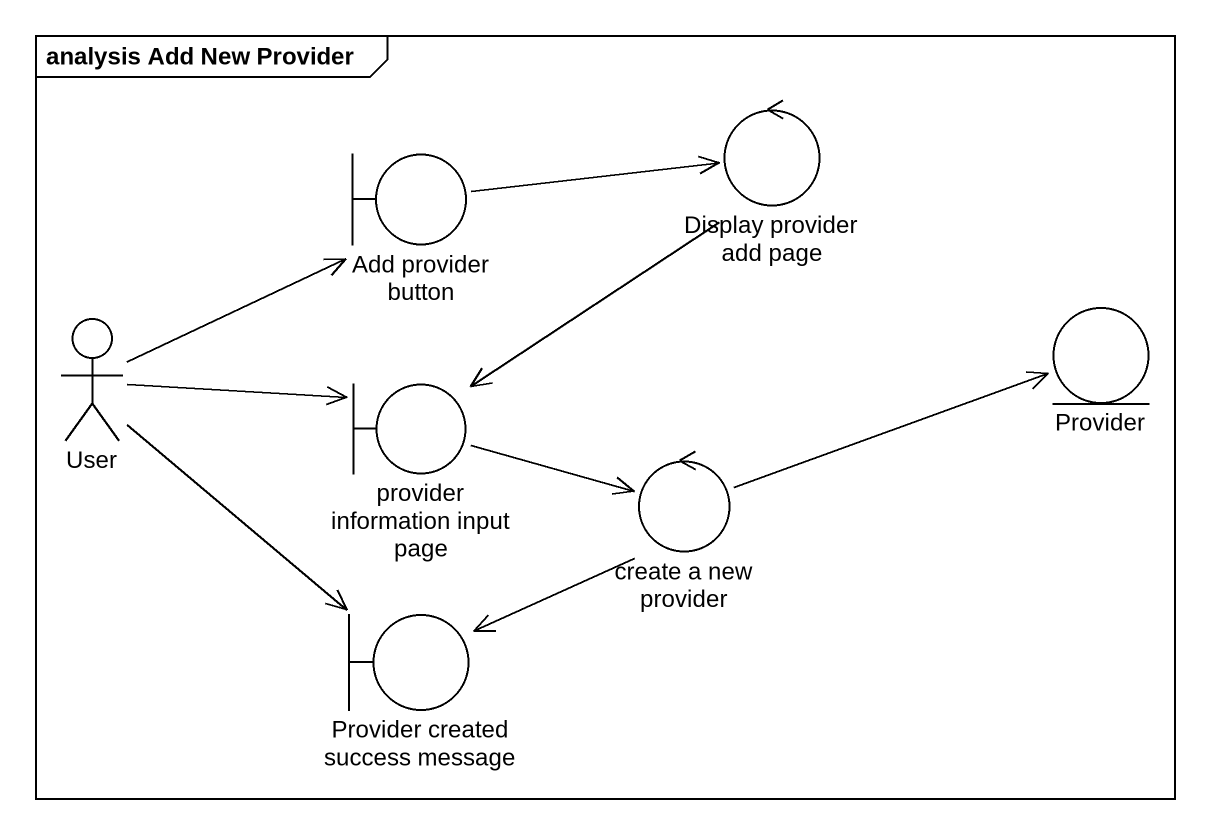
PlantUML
@startuml
mainframe analysis Add New Provider
boundary "Add provider button" as Add_provider_button
control "Display provider add page" as Display_provider_add_page
actor User
boundary "provider information input page" as provider_information_input
entity Provider
control "create a new provider" as create_a_new_provider
boundary "Provider created success message" as Provider_created_success
Add_provider_button -right-> Display_provider_add_page
Display_provider_add_page --> provider_information_input
User -right-> Add_provider_button
User -right-> provider_information_input
User --> Provider_created_success
provider_information_input -right-> create_a_new_provider
create_a_new_provider -right-> Provider
create_a_new_provider --> Provider_created_success
@enduml
